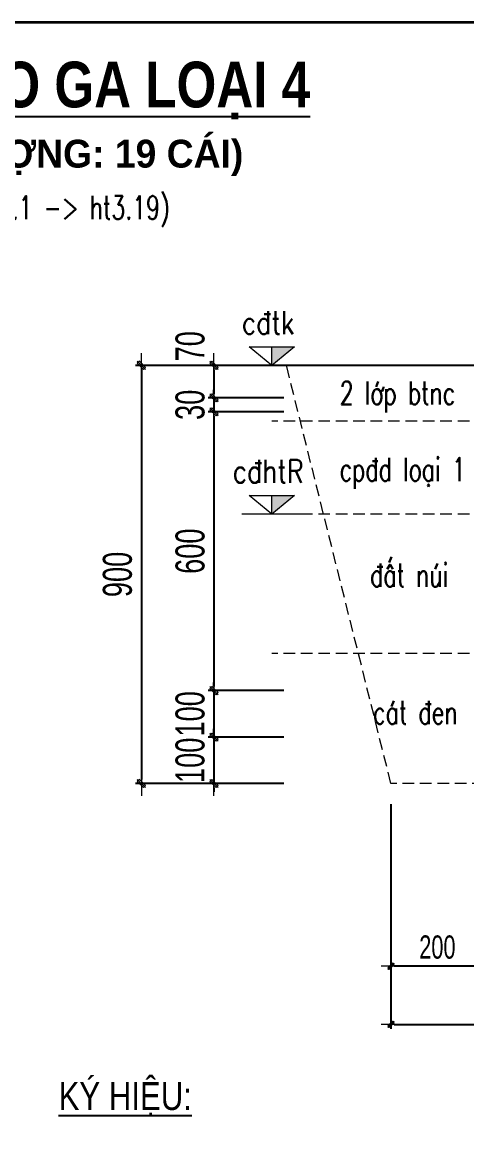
# Model space of a CAD drawing. Header units: inches. Extents: x -676 to 53517, y -16349 to 46516.
# Drawn here: x 29173 to 30130, y 11571 to 13956 of the extents above; entities that cross this region are included whole.
import ezdxf
from ezdxf.enums import TextEntityAlignment as Align

# ---------------------------------------------------------------- set-up
doc = ezdxf.new("R2010")
doc.units = ezdxf.units.IN
doc.header["$MEASUREMENT"] = 0
doc.linetypes.add('HIDDEN', pattern=[0.375, 0.25, -0.125])
for name, color, linetype, lineweight in [('2 - Text2', 2, 'Continuous', 20), ('LC Dim', 8, 'Continuous', 18), ('LC Hatch', 252, 'Continuous', 9), ('LC MANH DUT', 35, 'HIDDEN', 5), ('LC Net thay', 7, 'Continuous', 25), ('LC Text1', 3, 'Continuous', 20), ('LC Text2', 7, 'Continuous', 25), ('THEP', 1, 'Continuous', 35)]:
    doc.layers.add(name, color=color, linetype=linetype, lineweight=lineweight)
doc.layers.add('ENTTNTHIETKE1', color=2, linetype='Continuous')
doc.styles.add('EG 1', font='')
doc.styles.add('HOATBIF', font='hoatbif.shx', dxfattribs={"width": 0.7})
doc.styles.add('LC 1', font='')
doc.styles.add('LC 3', font='vnsimli.shx', dxfattribs={"width": 0.75})
doc.styles.add('LC3', font='', dxfattribs={"width": 0.8})
doc.styles.add('T1', font='Vnsimli.shx', dxfattribs={"width": 0.8})
doc.styles.add('T2', font='', dxfattribs={"width": 0.8})
doc.styles.get('EG 1').set_extended_font_data('.VnAvantH', bold=True)
doc.styles.get('LC 1').set_extended_font_data('.VnAvantH', bold=True)
doc.styles.get('LC3').set_extended_font_data('.VnArialH', bold=True)
doc.styles.get('T2').set_extended_font_data('.VnArialH')
doc.dimstyles.new('1-100(1-25)', dxfattribs={"dimscale": 25, "dimtxt": 2.5, "dimasz": 0.35, "dimexe": 0.5, "dimexo": 0, "dimgap": 0.8, "dimtad": 1, "dimdec": 0, "dimzin": 0, "dimdsep": 46, "dimtxsty": 'HOATBIF', "dimblk1": 'DOT', "dimblk2": 'DOT', "dimsah": 1, "dimcen": -1, "dimdle": 1, "dimclrd": 256, "dimclre": 256, "dimclrt": 4, "dimadec": 3, "dimazin": 2, "dimtfac": 0.333333, "dimtdec": 0, "dimtix": 1, "dimtmove": 2, "dimatfit": 3, "dimldrblk": 'DOT', "dimfxl": 1, "dimtvp": 0.833333, "dimtolj": 1, "dimtzin": 0, "dimarcsym": 0})

# ---------------------------------------------------------------- blocks, each defined once
blk = doc.blocks.new('khung vpn')
at = {"layer": 'THEP'}
blk.add_lwpolyline([(52555.832, -4234.474), (52502.459, -4234.474), (52502.459, -4196.073), (52555.832, -4196.073)], close=True, dxfattribs=at)
blk = doc.blocks.new('TIEUDE1')
at = {"layer": '2 - Text2', "color": 7, "style": 'EG 1'}
blk.add_attdef('TIªU§Ò', text='', height=5, dxfattribs=at).set_placement((0, 0), align=Align.BOTTOM_CENTER)
blk.add_attdef('TL', text='', height=3, dxfattribs=at).set_placement((0, -2), align=Align.TOP_CENTER)
blk = doc.blocks.new('DOT')
at = {"layer": 'LC Dim'}
blk.add_line((-3, 0), (3, 0), dxfattribs=at)
at = {"layer": 'LC Dim', "color": 4}
blk.add_line((-1, -1), (1, 1), dxfattribs=at)
blk.add_lwpolyline([(0.5, 1), (-1, -0.5), (-0.5, -1), (1, 0.5)], close=True, dxfattribs=at)
blk = doc.blocks.new('*D564')
at = {"layer": 'Defpoints', "color": 0, "transparency": 16777216}
for p in [(29966.3, 12273.3, 0), (30166.3, 12273.3, 0), (29966.3, 11924.8)]:
    blk.add_point(p, dxfattribs=at)
at = {"layer": 'LC Dim', "lineweight": -2, "transparency": 16777216}
for p, q in [((29966.3, 12273.3), (29966.3, 11914.8)), ((30166.3, 12273.3), (30166.3, 11914.8)), ((30159.3, 11924.8), (29973.3, 11924.8))]:
    blk.add_line(p, q, dxfattribs=at)
at = {"layer": 'LC Dim', "lineweight": -2, "transparency": 16777216, "xscale": 7, "yscale": 7, "zscale": 7, "rotation": 180}
blk.add_blockref('DOT', (29966.3, 11924.8), dxfattribs=at)
at = {"layer": 'LC Dim', "lineweight": -2, "transparency": 16777216, "xscale": 7, "yscale": 7, "zscale": 7}
blk.add_blockref('DOT', (30166.3, 11924.8), dxfattribs=at)
at = {"layer": 'LC Dim', "color": 4, "transparency": 16777216, "insert": (30066.3, 11965.8), "char_height": 50, "attachment_point": 5, "style": 'HOATBIF'}
blk.add_mtext('\\A1;200', dxfattribs=at)
blk = doc.blocks.new('_Dot')
at = {"color": 0, "linetype": 'ByBlock', "lineweight": -2}
blk.add_line((-0.5, 0), (-1, 0), dxfattribs=at)
at = {"color": 0, "linetype": 'ByBlock', "const_width": 0.5}
blk.add_lwpolyline([(-0.25, 0, 1), (0.25, 0, 1)], format="xyb", close=True, dxfattribs=at)
blk = doc.blocks.new('*D565')
at = {"layer": 'Defpoints', "color": 0, "transparency": 16777216}
for p in [(29966.3, 12273.3, 0), (31186.3, 12273.3, 0), (31186.3, 11799.8)]:
    blk.add_point(p, dxfattribs=at)
at = {"layer": 'LC Dim', "lineweight": -2, "transparency": 16777216}
for p, q in [((29966.3, 12273.3), (29966.3, 11789.8)), ((31186.3, 12273.3), (31186.3, 11789.8)), ((29973.3, 11799.8), (31179.3, 11799.8))]:
    blk.add_line(p, q, dxfattribs=at)
at = {"layer": 'LC Dim', "lineweight": -2, "transparency": 16777216, "xscale": 7, "yscale": 7, "zscale": 7, "rotation": 180}
blk.add_blockref('DOT', (29966.3, 11799.8), dxfattribs=at)
at = {"layer": 'LC Dim', "lineweight": -2, "transparency": 16777216, "xscale": 7, "yscale": 7, "zscale": 7}
blk.add_blockref('DOT', (31186.3, 11799.8), dxfattribs=at)
at = {"layer": 'LC Dim', "color": 4, "transparency": 16777216, "insert": (30576.3, 11840.8), "char_height": 50, "attachment_point": 5, "style": 'HOATBIF'}
blk.add_mtext('\\A1;1220', dxfattribs=at)
blk = doc.blocks.new('Caodo1')
at = {"layer": 'LC Text1'}
blk.add_hatch(color=4, dxfattribs=at).paths.add_polyline_path([(0, 200), (0, 0), (243, 200)])
at = {"layer": 'LC Text1', "color": 4}
for p, q in [((0, 0), (0, 200)), ((324, 0), (-324, 0))]:
    blk.add_line(p, q, dxfattribs=at)
blk.add_lwpolyline([(-243, 200), (243, 200), (0, 0), (0, 0)], close=True, dxfattribs=at)
at = {"layer": 'LC Text1', "color": 4, "style": 'T1', "width": 0.8}
blk.add_attdef('%%P0,00', text='', height=250, dxfattribs=at).set_placement((-39, 460), align=Align.MIDDLE_CENTER)
blk = doc.blocks.new('*D578')
at = {"layer": 'Defpoints', "color": 0, "transparency": 16777216}
for p in [(29736, 13218), (29585.5, 13148), (29736, 13148)]:
    blk.add_point(p, dxfattribs=at)
at = {"layer": 'LC Hatch', "lineweight": -2, "transparency": 16777216}
for p, q in [((29736, 13218), (29573, 13218)), ((29585.5, 13209.2), (29585.5, 13156.7)), ((29736, 13148), (29573, 13148))]:
    blk.add_line(p, q, dxfattribs=at)
at = {"layer": 'LC Hatch', "lineweight": -2, "transparency": 16777216, "xscale": 8.75, "yscale": 8.75, "zscale": 8.75}
for p, rotation in [((29585.5, 13218), 90), ((29585.5, 13148), 270)]:
    blk.add_blockref('DOT', p, dxfattribs=dict(at, rotation=rotation))
at = {"layer": 'LC Hatch', "color": 4, "transparency": 16777216, "insert": (29534.3, 13259), "char_height": 62.5, "attachment_point": 5, "rotation": 90, "style": 'HOATBIF'}
blk.add_mtext('\\A1;70', dxfattribs=at)
blk = doc.blocks.new('*D579')
at = {"layer": 'Defpoints', "color": 0, "transparency": 16777216}
for p in [(29736, 13148), (29585.5, 13118), (29736, 13118)]:
    blk.add_point(p, dxfattribs=at)
at = {"layer": 'LC Hatch', "lineweight": -2, "transparency": 16777216}
for p, q in [((29736, 13148), (29573, 13148)), ((29585.5, 13156.7), (29585.5, 13165.5)), ((29585.5, 13148), (29585.5, 13118)), ((29736, 13118), (29573, 13118)), ((29585.5, 13109.2), (29585.5, 13100.5))]:
    blk.add_line(p, q, dxfattribs=at)
at = {"layer": 'LC Hatch', "lineweight": -2, "transparency": 16777216, "xscale": 8.75, "yscale": 8.75, "zscale": 8.75}
for p, rotation in [((29585.5, 13148), 270), ((29585.5, 13118), 90)]:
    blk.add_blockref('DOT', p, dxfattribs=dict(at, rotation=rotation))
at = {"layer": 'LC Hatch', "color": 4, "transparency": 16777216, "insert": (29534.3, 13133), "char_height": 62.5, "attachment_point": 5, "rotation": 90, "style": 'HOATBIF'}
blk.add_mtext('\\A1;30', dxfattribs=at)
blk = doc.blocks.new('*D580')
at = {"layer": 'Defpoints', "color": 0, "transparency": 16777216}
for p in [(29736, 13118), (29585.5, 12518), (29736, 12518)]:
    blk.add_point(p, dxfattribs=at)
at = {"layer": 'LC Hatch', "lineweight": -2, "transparency": 16777216}
for p, q in [((29736, 13118), (29573, 13118)), ((29585.5, 13109.2), (29585.5, 12526.7)), ((29736, 12518), (29573, 12518))]:
    blk.add_line(p, q, dxfattribs=at)
at = {"layer": 'LC Hatch', "lineweight": -2, "transparency": 16777216, "xscale": 8.75, "yscale": 8.75, "zscale": 8.75}
for p, rotation in [((29585.5, 13118), 90), ((29585.5, 12518), 270)]:
    blk.add_blockref('DOT', p, dxfattribs=dict(at, rotation=rotation))
at = {"layer": 'LC Hatch', "color": 4, "transparency": 16777216, "insert": (29534.3, 12818), "char_height": 62.5, "attachment_point": 5, "rotation": 90, "style": 'HOATBIF'}
blk.add_mtext('\\A1;600', dxfattribs=at)
blk = doc.blocks.new('*D581')
at = {"layer": 'Defpoints', "color": 0, "transparency": 16777216}
for p in [(29736, 12518), (29585.5, 12418), (29736, 12418)]:
    blk.add_point(p, dxfattribs=at)
at = {"layer": 'LC Hatch', "lineweight": -2, "transparency": 16777216}
for p, q in [((29585.5, 12526.7), (29585.5, 12535.5)), ((29736, 12518), (29573, 12518)), ((29585.5, 12518), (29585.5, 12418)), ((29736, 12418), (29573, 12418)), ((29585.5, 12409.2), (29585.5, 12400.5))]:
    blk.add_line(p, q, dxfattribs=at)
at = {"layer": 'LC Hatch', "lineweight": -2, "transparency": 16777216, "xscale": 8.75, "yscale": 8.75, "zscale": 8.75}
for p, rotation in [((29585.5, 12518), 270), ((29585.5, 12418), 90)]:
    blk.add_blockref('DOT', p, dxfattribs=dict(at, rotation=rotation))
at = {"layer": 'LC Hatch', "color": 4, "transparency": 16777216, "insert": (29534.3, 12468), "char_height": 62.5, "attachment_point": 5, "rotation": 90, "style": 'HOATBIF'}
blk.add_mtext('\\A1;100', dxfattribs=at)
blk = doc.blocks.new('*D582')
at = {"layer": 'Defpoints', "color": 0, "transparency": 16777216}
for p in [(29736, 12418), (29585.5, 12318), (29736, 12318)]:
    blk.add_point(p, dxfattribs=at)
at = {"layer": 'LC Hatch', "lineweight": -2, "transparency": 16777216}
for p, q in [((29585.5, 12426.7), (29585.5, 12435.5)), ((29736, 12418), (29573, 12418)), ((29585.5, 12418), (29585.5, 12318)), ((29736, 12318), (29573, 12318)), ((29585.5, 12309.2), (29585.5, 12300.5))]:
    blk.add_line(p, q, dxfattribs=at)
at = {"layer": 'LC Hatch', "lineweight": -2, "transparency": 16777216, "xscale": 8.75, "yscale": 8.75, "zscale": 8.75}
for p, rotation in [((29585.5, 12418), 270), ((29585.5, 12318), 90)]:
    blk.add_blockref('DOT', p, dxfattribs=dict(at, rotation=rotation))
at = {"layer": 'LC Hatch', "color": 4, "transparency": 16777216, "insert": (29534.3, 12368), "char_height": 62.5, "attachment_point": 5, "rotation": 90, "style": 'HOATBIF'}
blk.add_mtext('\\A1;100', dxfattribs=at)
blk = doc.blocks.new('*D583')
at = {"layer": 'Defpoints', "color": 0, "transparency": 16777216}
for p in [(29736, 13218), (29429.3, 12318), (29736, 12318)]:
    blk.add_point(p, dxfattribs=at)
at = {"layer": 'LC Hatch', "lineweight": -2, "transparency": 16777216}
for p, q in [((29736, 13218), (29416.8, 13218)), ((29429.3, 13209.2), (29429.3, 12326.7)), ((29736, 12318), (29416.8, 12318))]:
    blk.add_line(p, q, dxfattribs=at)
at = {"layer": 'LC Hatch', "lineweight": -2, "transparency": 16777216, "xscale": 8.75, "yscale": 8.75, "zscale": 8.75}
for p, rotation in [((29429.3, 13218), 90), ((29429.3, 12318), 270)]:
    blk.add_blockref('DOT', p, dxfattribs=dict(at, rotation=rotation))
at = {"layer": 'LC Hatch', "color": 4, "transparency": 16777216, "insert": (29378, 12768), "char_height": 62.5, "attachment_point": 5, "rotation": 90, "style": 'HOATBIF'}
blk.add_mtext('\\A1;900', dxfattribs=at)

msp = doc.modelspace()

# ---------------------------------------------------------------- linework, layer by layer
at = {"layer": 'LC MANH DUT', "ltscale": 100}
for p, q in [((31447.6, 13098, 0), (29710, 13098, 0)), ((31447.6, 12898, 0), (29710, 12898, 0)), ((31447.6, 12598, 0), (29710, 12598, 0))]:
    msp.add_line(p, q, dxfattribs=at)
at = {"layer": 'LC MANH DUT', "ltscale": 100, "elevation": 0}
msp.add_lwpolyline([(30166.3, 12318), (29966.3, 12318), (29741.3, 13218)], dxfattribs=at)
at = {"layer": 'LC Net thay', "ltscale": 150}
msp.add_line((31447.6, 13218, 0), (29710, 13218, 0), dxfattribs=at)

# ---------------------------------------------------------------- block references
at = {"layer": 'ENTTNTHIETKE1', "color": 6, "xscale": 155.7975965401124, "yscale": 155.7975965399017, "zscale": 155.7975965398863}
msp.add_blockref('khung vpn', (-8152749, 667694.6, 0), dxfattribs=at)
at = {"layer": 'LC Text1'}
ref = msp.add_blockref('Caodo1', (29710, 13218, 0), dxfattribs=dict(at, xscale=0.2000000117035516, yscale=0.2000000117035516, zscale=0.2000000117035516, rotation=359.999216292062))
ref.add_attrib('%%P0,00', 'c®tk', dxfattribs={"layer": 'LC Text2', "height": 50, "rotation": 359.9992, "style": 'T1', "width": 0.8}).set_placement((29702.2, 13309.9, 0), align=Align.MIDDLE_CENTER)
ref = msp.add_blockref('Caodo1', (29710, 12898, 0), dxfattribs=dict(at, xscale=0.2000000117035516, yscale=0.2000000117035516, zscale=0.2000000117035516, rotation=359.999216292062))
ref.add_attrib('%%P0,00', 'c®htR', dxfattribs={"layer": 'LC Text2', "height": 50, "rotation": 359.9992, "style": 'T1', "width": 0.8}).set_placement((29702.2, 12989.9, 0), align=Align.MIDDLE_CENTER)
at = {"layer": 'LC Text2'}
ref = msp.add_blockref('TIEUDE1', (29251.3, 13743.5, 0), dxfattribs=dict(at, xscale=20.00000117034889, yscale=20.00000117034889, zscale=20.00000117034889, rotation=359.999216292062))
ref.add_attrib('TIªU§Ò', '%%uCÊU T¹O ga lo¹i 4', dxfattribs={"color": 7, "height": 98.488, "rotation": 359.9992, "style": 'LC3', "width": 0.8}).set_placement((29251.3, 13743.5, 0), align=Align.BOTTOM_CENTER)
ref.add_attrib('TL', '(sè l\xadîng: 19 c¸i)', dxfattribs={"color": 7, "height": 60, "rotation": 359.9992, "style": 'LC 1'}).set_placement((29251.3, 13703.5, 0), align=Align.TOP_CENTER)

# ---------------------------------------------------------------- texts
at = {"layer": 'LC Text1', "color": 3, "style": 'LC 3', "width": 0.7}
for s, p in [('(tõ ga ht3.1 -> ht3.19)', (28901, 13532.5)), ('2 líp btnc', (29855.9, 13133.5)), ('cp®d lo¹i 1', (29855.9, 12969)), ('®Êt nói', (29921.6, 12741.5)), ('c¸t ®en', (29928.1, 12446))]:
    msp.add_text(s, height=50, dxfattribs=at).set_placement(p)
at = {"layer": 'LC Text2', "style": 'T2', "width": 0.8}
msp.add_text('%%Uký hiÖu:', height=60, dxfattribs=at).set_placement((29251.2, 11615.5))

# ---------------------------------------------------------------- dimensions: what is measured, and where the dimension line sits
at = {"layer": 'LC Dim'}
for base, p1, p2, picture, middle in [((29966.3, 11924.8, 0), (30166.3, 12273.3), (29966.3, 12273.3), '*D564', (30066.3, 11965.8, 0)), ((31186.3, 11799.8, 0), (29966.3, 12273.3), (31186.3, 12273.3), '*D565', (30576.3, 11840.8, 0))]:
    dim = msp.add_linear_dim(base=base, p1=p1, p2=p2, dimstyle='1-100(1-25)', override={"dimscale": 20}, dxfattribs=at)
    dim.commit()
    dim.dimension.update_dxf_attribs({"geometry": picture, "text_midpoint": middle})
at = {"layer": 'LC Hatch', "color": 1}
dim = msp.add_linear_dim(base=(29585.5, 13148), p1=(29736, 13218), p2=(29736, 13148), angle=90, dimstyle='1-100(1-25)', dxfattribs=at)
dim.commit()
dim.dimension.update_dxf_attribs({"geometry": '*D578', "text_midpoint": (29534.3, 13259), "dimtype": 160})
for base, p1, p2, picture, middle in [((29429.3, 12318), (29736, 13218), (29736, 12318), '*D583', (29378, 12768)), ((29585.5, 13118), (29736, 13148), (29736, 13118), '*D579', (29534.3, 13133)), ((29585.5, 12518), (29736, 13118), (29736, 12518), '*D580', (29534.3, 12818)), ((29585.5, 12418), (29736, 12518), (29736, 12418), '*D581', (29534.3, 12468)), ((29585.5, 12318), (29736, 12418), (29736, 12318), '*D582', (29534.3, 12368))]:
    dim = msp.add_linear_dim(base=base, p1=p1, p2=p2, angle=90, dimstyle='1-100(1-25)', dxfattribs=at)
    dim.commit()
    dim.dimension.update_dxf_attribs({"geometry": picture, "text_midpoint": middle})

doc.saveas('drawing.dxf')
